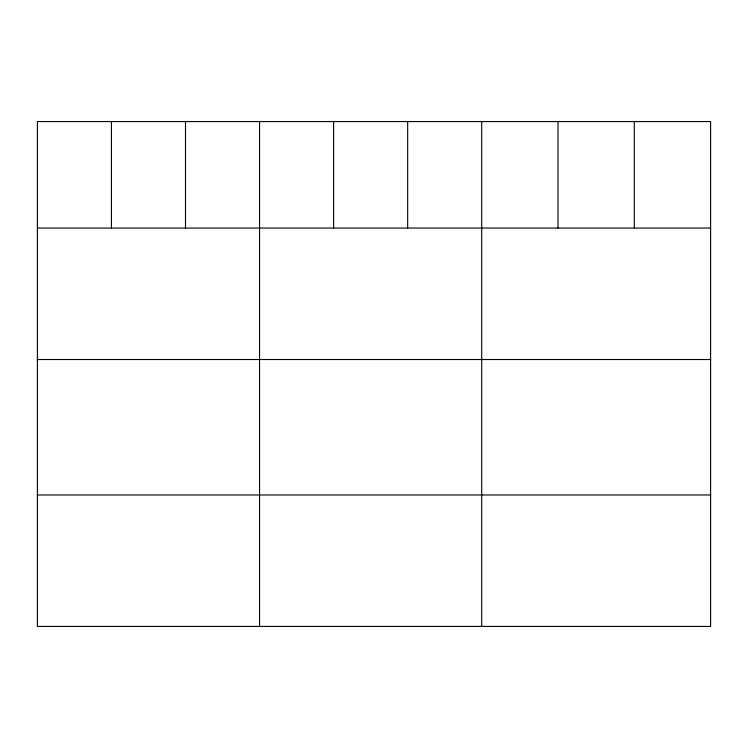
<?xml version="1.0" encoding="UTF-8"?>
<svg xmlns="http://www.w3.org/2000/svg" width="748" height="748" viewBox="0 0 748 748"><rect width="100%" height="100%" fill="white"/><g stroke="black" fill="none" stroke-linecap="round" stroke-linejoin="round"><path stroke-width="1.12" d="M710.6 228.047L710.6 626.441L37.4 626.441L37.4 121.559L710.6 121.559L710.6 228.047L37.4 228.047M37.4 359.517L710.6 359.517M37.4 494.97L710.6 494.97M634.304 121.559L634.304 228.047M558.008 121.559L558.008 228.047M481.712 121.559L481.712 626.441M407.66 121.559L407.66 228.047M333.608 121.559L333.608 228.047M259.556 121.559L259.556 626.441M185.504 121.559L185.504 228.047M111.452 121.559L111.452 228.047"/></g></svg>
